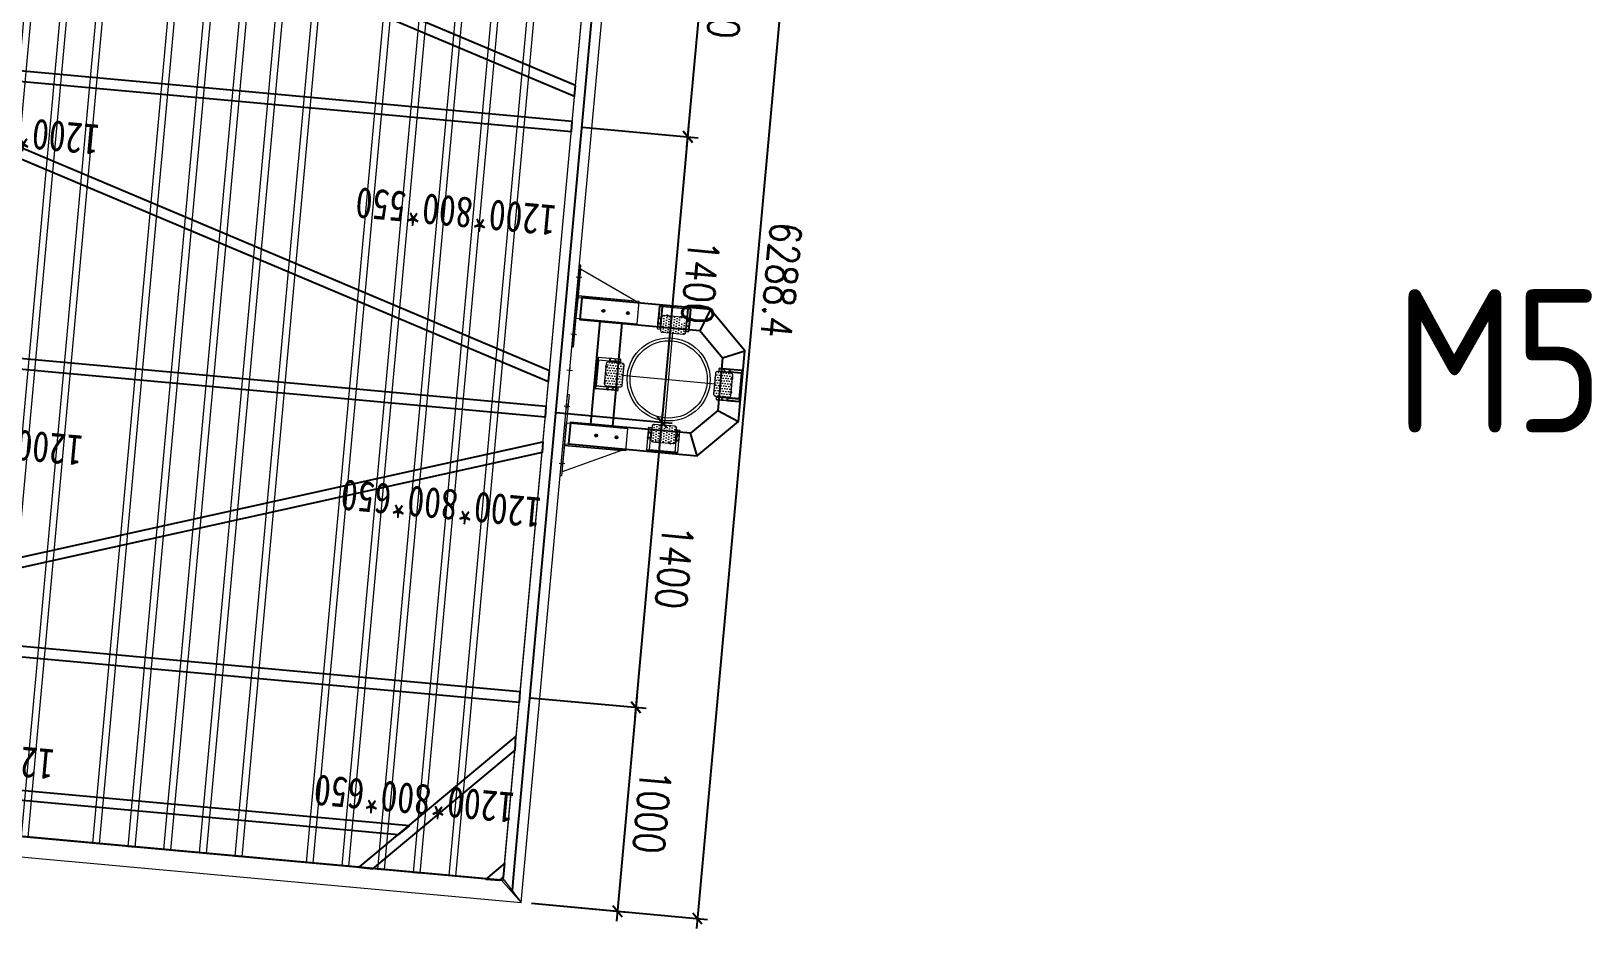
# Model space of a CAD drawing. Extents: x 8796 to 116961, y 24572 to 132726.
# Drawn here: x 90585 to 98216, y 86838 to 91244 of the extents above; entities that cross this region are included whole.
import ezdxf

# ---------------------------------------------------------------- set-up
doc = ezdxf.new("R2010")
doc.units = 0
doc.header["$LTSCALE"] = 1000
doc.header["$MEASUREMENT"] = 0
for name, pattern in [('CENTER', [2, 1.25, -0.25, 0.25, -0.25]), ('DASHED', [0.75, 0.5, -0.25]), ('HIDDEN', [0.375, 0.25, -0.125])]:
    doc.linetypes.add(name, pattern=pattern)
for name, color, linetype in [('PUB_TEXT', 7, 'Continuous'), ('主框型材', 4, 'Continuous'), ('标注', 9, 'Continuous'), ('浮箱名称', 3, 'Continuous'), ('连接端梁', 130, 'Continuous'), ('铝横梁', 220, 'Continuous')]:
    doc.layers.add(name, color=color, linetype=linetype)
for name, color, linetype, lineweight in [('加强板', 140, 'Continuous', 18), ('导框型材', 2, 'Continuous', 18), ('虚线', 8, 'Continuous', 0), ('轮子座', 7, 'Continuous', 9), ('铝主梁', 3, 'Continuous', 9), ('铝龙骨', 7, 'Continuous', 9)]:
    doc.layers.add(name, color=color, linetype=linetype, lineweight=lineweight)
doc.styles.add('HZTXT', font='txtw.shx', dxfattribs={"width": 0.8, "bigfont": 'hztxtw.shx'})
doc.styles.get("Standard").update_dxf_attribs({"font": 'gbenor.shx', "bigfont": 'gbcbig.shx'})
doc.styles.add('黑体', font='simhei.ttf', dxfattribs={"width": 0.8})
doc.dimstyles.new('DIM-50', dxfattribs={"dimscale": 50, "dimtxt": 3, "dimasz": 1, "dimexe": 1, "dimexo": 1, "dimgap": 1, "dimtad": 1, "dimdec": 1, "dimdsep": 46, "dimtxsty": 'HZTXT', "dimblk": 'OBLIQUE', "dimblk1": 'ARCHTICK', "dimblk2": 'OBLIQUE', "dimcen": 0, "dimdle": 1, "dimclrd": 9, "dimclre": 9, "dimclrt": 2, "dimadec": 1, "dimazin": 0, "dimtfac": 1, "dimtdec": 1, "dimtix": 1, "dimtmove": 2, "dimatfit": 3, "dimldrblk": 'OBLIQUE', "dimfxl": 0, "dimtolj": 1, "dimtzin": 0, "dimarcsym": 0})
pattern_1 = [(0, (1212.185, -561.11), (6.35, 12.7), [0, -12.7])]

# ---------------------------------------------------------------- blocks, each defined once
blk = doc.blocks.new('_Oblique')
at = {"color": 0, "linetype": 'ByBlock', "lineweight": -2}
blk.add_line((-0.5, -0.5), (0.5, 0.5), dxfattribs=at)
blk = doc.blocks.new('*D620')
at = {"layer": 'Defpoints', "color": 0, "transparency": 16777216}
for p in [(82032.8, 72159.7), (82032.8, 71589.8), (83432.8, 71589.8)]:
    blk.add_point(p, dxfattribs=at)
at = {"layer": '标注', "color": 9, "lineweight": -2, "transparency": 16777216}
for p, q in [((82032.8, 71639.8), (82032.8, 72209.7)), ((83432.8, 71639.8), (83432.8, 72209.7)), ((83482.8, 72159.7), (81982.8, 72159.7))]:
    blk.add_line(p, q, dxfattribs=at)
at = {"layer": '标注', "color": 9, "lineweight": -2, "transparency": 16777216, "xscale": 50, "yscale": 50, "zscale": 50, "rotation": 180}
blk.add_blockref('_Oblique', (82032.8, 72159.7), dxfattribs=at)
at = {"layer": '标注', "color": 9, "lineweight": -2, "transparency": 16777216, "xscale": 50, "yscale": 50, "zscale": 50}
blk.add_blockref('_Oblique', (83432.8, 72159.7), dxfattribs=at)
at = {"layer": '标注', "color": 2, "transparency": 16777216, "insert": (82732.8, 72284.7), "char_height": 150, "attachment_point": 5, "style": 'HZTXT'}
blk.add_mtext('\\A1;1400', dxfattribs=at)
blk = doc.blocks.new('_ArchTick')
at = {"color": 0, "linetype": 'ByBlock', "const_width": 0.4}
blk.add_lwpolyline([(-0.5, -0.5), (0.5, 0.5)], dxfattribs=at)
blk = doc.blocks.new('*D621')
at = {"layer": 'Defpoints', "color": 0, "transparency": 16777216}
for p in [(80632.8, 72159.7), (80632.8, 71589.8), (82032.8, 71589.8)]:
    blk.add_point(p, dxfattribs=at)
at = {"layer": '标注', "color": 9, "lineweight": -2, "transparency": 16777216}
for p, q in [((80632.8, 71639.8), (80632.8, 72209.7)), ((82032.8, 71639.8), (82032.8, 72209.7)), ((82082.8, 72159.7), (80582.8, 72159.7))]:
    blk.add_line(p, q, dxfattribs=at)
at = {"layer": '标注', "color": 9, "lineweight": -2, "transparency": 16777216, "xscale": 50, "yscale": 50, "zscale": 50, "rotation": 180}
blk.add_blockref('_Oblique', (80632.8, 72159.7), dxfattribs=at)
at = {"layer": '标注', "color": 9, "lineweight": -2, "transparency": 16777216, "xscale": 50, "yscale": 50, "zscale": 50}
blk.add_blockref('_Oblique', (82032.8, 72159.7), dxfattribs=at)
at = {"layer": '标注', "color": 2, "transparency": 16777216, "insert": (81332.8, 72284.7), "char_height": 150, "attachment_point": 5, "style": 'HZTXT'}
blk.add_mtext('\\A1;1400', dxfattribs=at)
blk = doc.blocks.new('*D622')
at = {"layer": 'Defpoints', "color": 0, "transparency": 16777216}
for p in [(79232.8, 72159.7), (79232.8, 71589.8), (80632.8, 71589.8)]:
    blk.add_point(p, dxfattribs=at)
at = {"layer": '标注', "color": 9, "lineweight": -2, "transparency": 16777216}
for p, q in [((79232.8, 71639.8), (79232.8, 72209.7)), ((80632.8, 71639.8), (80632.8, 72209.7)), ((80682.8, 72159.7), (79182.8, 72159.7))]:
    blk.add_line(p, q, dxfattribs=at)
at = {"layer": '标注', "color": 9, "lineweight": -2, "transparency": 16777216, "xscale": 50, "yscale": 50, "zscale": 50, "rotation": 180}
blk.add_blockref('_Oblique', (79232.8, 72159.7), dxfattribs=at)
at = {"layer": '标注', "color": 9, "lineweight": -2, "transparency": 16777216, "xscale": 50, "yscale": 50, "zscale": 50}
blk.add_blockref('_Oblique', (80632.8, 72159.7), dxfattribs=at)
at = {"layer": '标注', "color": 2, "transparency": 16777216, "insert": (79932.8, 72284.7), "char_height": 150, "attachment_point": 5, "style": 'HZTXT'}
blk.add_mtext('\\A1;1400', dxfattribs=at)
blk = doc.blocks.new('*D623')
at = {"layer": 'Defpoints', "color": 0, "transparency": 16777216}
for p in [(78144.4, 72159.7), (78144.4, 71687.8), (79232.8, 71589.8)]:
    blk.add_point(p, dxfattribs=at)
at = {"layer": '标注', "color": 9, "lineweight": -2, "transparency": 16777216}
for p, q in [((78144.4, 71737.8), (78144.4, 72209.7)), ((79232.8, 71639.8), (79232.8, 72209.7)), ((79282.8, 72159.7), (78094.4, 72159.7))]:
    blk.add_line(p, q, dxfattribs=at)
at = {"layer": '标注', "color": 9, "lineweight": -2, "transparency": 16777216, "xscale": 50, "yscale": 50, "zscale": 50, "rotation": 180}
blk.add_blockref('_Oblique', (78144.4, 72159.7), dxfattribs=at)
at = {"layer": '标注', "color": 9, "lineweight": -2, "transparency": 16777216, "xscale": 50, "yscale": 50, "zscale": 50}
blk.add_blockref('_Oblique', (79232.8, 72159.7), dxfattribs=at)
at = {"layer": '标注', "color": 2, "transparency": 16777216, "insert": (78688.6, 72284.7), "char_height": 150, "attachment_point": 5, "style": 'HZTXT'}
blk.add_mtext('\\A1;1088.4', dxfattribs=at)
blk = doc.blocks.new('*D624')
at = {"layer": 'Defpoints', "color": 0, "transparency": 16777216}
for p in [(84432.8, 72552.4), (78144.4, 71687.8), (84432.8, 71687.8)]:
    blk.add_point(p, dxfattribs=at)
at = {"layer": '标注', "color": 9, "lineweight": -2, "transparency": 16777216}
for p, q in [((78144.4, 71737.8), (78144.4, 72602.4)), ((84432.8, 71737.8), (84432.8, 72602.4)), ((78094.4, 72552.4), (84482.8, 72552.4))]:
    blk.add_line(p, q, dxfattribs=at)
at = {"layer": '标注', "color": 9, "lineweight": -2, "transparency": 16777216, "xscale": 50, "yscale": 50, "zscale": 50, "rotation": 180}
blk.add_blockref('_Oblique', (78144.4, 72552.4), dxfattribs=at)
at = {"layer": '标注', "color": 9, "lineweight": -2, "transparency": 16777216, "xscale": 50, "yscale": 50, "zscale": 50}
blk.add_blockref('_Oblique', (84432.8, 72552.4), dxfattribs=at)
at = {"layer": '标注', "color": 2, "transparency": 16777216, "insert": (81288.6, 72677.4), "char_height": 150, "attachment_point": 5, "style": 'HZTXT'}
blk.add_mtext('\\A1;6288.4', dxfattribs=at)
blk = doc.blocks.new('*D625')
at = {"layer": 'Defpoints', "color": 0, "transparency": 16777216}
for p in [(84432.8, 72159.7), (84432.8, 71687.8), (83432.8, 71589.8)]:
    blk.add_point(p, dxfattribs=at)
at = {"layer": '标注', "color": 9, "lineweight": -2, "transparency": 16777216}
for p, q in [((83432.8, 71639.8), (83432.8, 72209.7)), ((84432.8, 71737.8), (84432.8, 72209.7)), ((83382.8, 72159.7), (84482.8, 72159.7))]:
    blk.add_line(p, q, dxfattribs=at)
at = {"layer": '标注', "color": 9, "lineweight": -2, "transparency": 16777216, "xscale": 50, "yscale": 50, "zscale": 50, "rotation": 180}
blk.add_blockref('_Oblique', (83432.8, 72159.7), dxfattribs=at)
at = {"layer": '标注', "color": 9, "lineweight": -2, "transparency": 16777216, "xscale": 50, "yscale": 50, "zscale": 50}
blk.add_blockref('_Oblique', (84432.8, 72159.7), dxfattribs=at)
at = {"layer": '标注', "color": 2, "transparency": 16777216, "insert": (83932.8, 72284.7), "char_height": 150, "attachment_point": 5, "style": 'HZTXT'}
blk.add_mtext('\\A1;1000', dxfattribs=at)
blk = doc.blocks.new('*D626')
at = {"layer": 'Defpoints', "color": 0, "transparency": 16777216}
for p in [(80432.8, 68187.8), (84432.8, 68187.8), (84432.8, 67511.8)]:
    blk.add_point(p, dxfattribs=at)
at = {"layer": '标注', "color": 9, "lineweight": -2, "transparency": 16777216}
for p, q in [((80432.8, 68137.8), (80432.8, 67461.8)), ((84432.8, 68137.8), (84432.8, 67461.8)), ((80382.8, 67511.8), (84482.8, 67511.8))]:
    blk.add_line(p, q, dxfattribs=at)
at = {"layer": '标注', "color": 9, "lineweight": -2, "transparency": 16777216, "xscale": 50, "yscale": 50, "zscale": 50}
for p, rotation in [((80432.8, 67511.8), 179.999617407945), ((84432.8, 67511.8), 359.999617407945)]:
    blk.add_blockref('_Oblique', p, dxfattribs=dict(at, rotation=rotation))
at = {"layer": '标注', "color": 2, "transparency": 16777216, "insert": (82432.8, 67636.8), "char_height": 150, "attachment_point": 5, "rotation": 359.99962, "style": 'HZTXT'}
blk.add_mtext('\\A1;4000', dxfattribs=at)
blk = doc.blocks.new('*D627')
at = {"layer": 'Defpoints', "color": 0, "transparency": 16777216}
for p in [(80632.8, 68285.8), (80432.8, 68187.8), (80632.8, 67817.4)]:
    blk.add_point(p, dxfattribs=at)
at = {"layer": '标注', "color": 9, "lineweight": -2, "transparency": 16777216}
for p, q in [((80632.8, 68235.8), (80632.8, 67767.4)), ((80432.8, 68137.8), (80432.8, 67767.4)), ((80432.8, 67817.4), (80382.8, 67817.4)), ((80432.8, 67817.4), (80632.8, 67817.4)), ((80632.8, 67817.4), (80682.8, 67817.4))]:
    blk.add_line(p, q, dxfattribs=at)
at = {"layer": '标注', "color": 9, "lineweight": -2, "transparency": 16777216, "xscale": 50, "yscale": 50, "zscale": 50}
blk.add_blockref('_Oblique', (80432.8, 67817.4), dxfattribs=at)
at = {"layer": '标注', "color": 9, "lineweight": -2, "transparency": 16777216, "xscale": 50, "yscale": 50, "zscale": 50, "rotation": 180}
blk.add_blockref('_Oblique', (80632.8, 67817.4), dxfattribs=at)
at = {"layer": '标注', "color": 2, "transparency": 16777216, "insert": (80532.8, 67942.4), "char_height": 150, "attachment_point": 5, "style": 'HZTXT'}
blk.add_mtext('\\A1;200', dxfattribs=at)
blk = doc.blocks.new('*D628')
at = {"color": 9, "lineweight": -2, "transparency": 16777216}
for p, q in [((80632.8, 68235.8), (80632.8, 67767.4)), ((82032.8, 68235.8), (82032.8, 67767.4)), ((80582.8, 67817.4), (82082.8, 67817.4))]:
    blk.add_line(p, q, dxfattribs=at)
at = {"layer": 'Defpoints', "color": 0, "transparency": 16777216}
for p in [(80632.8, 68285.8), (82032.8, 68285.8), (82032.8, 67817.4)]:
    blk.add_point(p, dxfattribs=at)
at = {"color": 9, "lineweight": -2, "transparency": 16777216, "xscale": 50, "yscale": 50, "zscale": 50, "rotation": 180}
blk.add_blockref('_Oblique', (80632.8, 67817.4), dxfattribs=at)
at = {"color": 9, "lineweight": -2, "transparency": 16777216, "xscale": 50, "yscale": 50, "zscale": 50}
blk.add_blockref('_Oblique', (82032.8, 67817.4), dxfattribs=at)
at = {"color": 2, "transparency": 16777216, "insert": (81332.8, 67942.4), "char_height": 150, "attachment_point": 5, "style": 'HZTXT'}
blk.add_mtext('\\A1;1400', dxfattribs=at)
blk = doc.blocks.new('*D629')
at = {"color": 9, "lineweight": -2, "transparency": 16777216}
for p, q in [((82032.8, 68235.8), (82032.8, 67767.4)), ((83432.8, 68235.8), (83432.8, 67767.4)), ((81982.8, 67817.4), (83482.8, 67817.4))]:
    blk.add_line(p, q, dxfattribs=at)
at = {"layer": 'Defpoints', "color": 0, "transparency": 16777216}
for p in [(82032.8, 68285.8), (83432.8, 68285.8), (83432.8, 67817.4)]:
    blk.add_point(p, dxfattribs=at)
at = {"color": 9, "lineweight": -2, "transparency": 16777216, "xscale": 50, "yscale": 50, "zscale": 50, "rotation": 180}
blk.add_blockref('_Oblique', (82032.8, 67817.4), dxfattribs=at)
at = {"color": 9, "lineweight": -2, "transparency": 16777216, "xscale": 50, "yscale": 50, "zscale": 50}
blk.add_blockref('_Oblique', (83432.8, 67817.4), dxfattribs=at)
at = {"color": 2, "transparency": 16777216, "insert": (82732.8, 67942.4), "char_height": 150, "attachment_point": 5, "style": 'HZTXT'}
blk.add_mtext('\\A1;1400', dxfattribs=at)
blk = doc.blocks.new('*D630')
at = {"color": 9, "lineweight": -2, "transparency": 16777216}
for p, q in [((83432.8, 68235.8), (83432.8, 67767.4)), ((84432.8, 68137.8), (84432.8, 67767.4)), ((83382.8, 67817.4), (84482.8, 67817.4))]:
    blk.add_line(p, q, dxfattribs=at)
at = {"layer": 'Defpoints', "color": 0, "transparency": 16777216}
for p in [(83432.8, 68285.8), (84432.8, 68187.8), (84432.8, 67817.4)]:
    blk.add_point(p, dxfattribs=at)
at = {"color": 9, "lineweight": -2, "transparency": 16777216, "xscale": 50, "yscale": 50, "zscale": 50, "rotation": 180}
blk.add_blockref('_Oblique', (83432.8, 67817.4), dxfattribs=at)
at = {"color": 9, "lineweight": -2, "transparency": 16777216, "xscale": 50, "yscale": 50, "zscale": 50}
blk.add_blockref('_Oblique', (84432.8, 67817.4), dxfattribs=at)
at = {"color": 2, "transparency": 16777216, "insert": (83932.8, 67942.4), "char_height": 150, "attachment_point": 5, "style": 'HZTXT'}
blk.add_mtext('\\A1;1000', dxfattribs=at)
blk = doc.blocks.new('*U519')
h = blk.add_hatch()
h.set_pattern_fill('DOTS', color=256, scale=8)
h.set_pattern_definition(pattern_1)
h.paths.add_polyline_path([(64, 50, 0.4142135624), (54, 60), (-11, 60, 0.4142135624), (-21, 50), (-21, -50, 0.4142135624), (-11, -60), (54, -60, 0.4142135624), (64, -50)])
at = {"layer": '导框型材', "color": 0, "linetype": 'Continuous'}
for p, q in [((-62, 77.5), (-6.502327, 77.5)), ((-6.502327, 77.5), (-1.08338, 77.5)), ((-1.08338, 77.5), (45.5, 77.5)), ((-64, 63.508929), (-64, 75.5)), ((-64, 75.5), (-63.389317, 75.5)), ((-64, -63.50893), (-64, 63.508929)), ((-7.891644, 75.5), (-63.389317, 75.5)), ((-63.389317, 75.5), (-63.389317, 64.5)), ((-63.389317, 64.5), (-7.891644, 64.5)), ((-62, 62.5), (-62, -62.5)), ((-6.502327, 62.5), (-62, 62.5)), ((-2.965328, 75.5), (-7.891644, 75.5)), ((-7.891644, 75.5), (-7.891644, 64.5)), ((-7.891644, 64.5), (-2.965328, 64.5)), ((-1.08338, 62.5), (-6.502327, 62.5)), ((47.5, 75.5), (-2.965328, 75.5)), ((-2.965328, 64.5), (-2.965328, 75.5)), ((47.5, 64.5), (-2.965328, 64.5)), ((45.5, 62.5), (-1.08338, 62.5)), ((31, 62.498484), (31, 60)), ((47.5, 64.5), (47.5, 75.5)), ((-64, -63.78066), (-64, -63.500287)), ((-64, -75.5), (-64, -63.78066)), ((-64, -75.5), (-63.389317, -75.5)), ((-63.389317, -64.5), (-63.389317, -75.5)), ((-7.891644, -64.5), (-63.389317, -64.5)), ((-63.389317, -75.5), (-7.891644, -75.5)), ((-62, -62.5), (-6.502327, -62.5)), ((-2.965328, -64.5), (-7.891644, -64.5)), ((-7.891644, -75.5), (-7.891644, -64.5)), ((-7.891644, -75.5), (-2.965328, -75.5)), ((-6.502327, -62.5), (-1.08338, -62.5)), ((47.5, -64.5), (-2.965328, -64.5)), ((-2.965328, -64.5), (-2.965328, -75.5)), ((47.5, -75.5), (-2.965328, -75.5)), ((-1.08338, -62.5), (45.5, -62.5)), ((31, -60), (31, -62.498484)), ((47.5, -75.5), (47.5, -64.5)), ((-6.502327, -77.5), (-62, -77.5)), ((-1.08338, -77.5), (-6.502327, -77.5)), ((45.5, -77.5), (-1.08338, -77.5))]:
    blk.add_line(p, q, dxfattribs=at)
at = {"layer": '导框型材', "color": 1, "linetype": 'CENTER', "ltscale": 0.28}
for p, q in [((-18.5, 35), (-14.5, 35)), ((-16.5, 37), (-16.5, 33)), ((-18.5, -35), (-14.5, -35)), ((-16.5, -37), (-16.5, -33))]:
    blk.add_line(p, q, dxfattribs=at)
at = {"layer": '导框型材', "color": 1, "linetype": 'CENTER', "ltscale": 0.404352}
for p, q in [((-18.5, 0), (-14.5, 0)), ((-16.5, -2), (-16.5, 2))]:
    blk.add_line(p, q, dxfattribs=at)
at = {"layer": '导框型材', "color": 1, "linetype": 'CENTER', "ltscale": 0.1}
for p, q in [((18.75, 70), (24.25, 70)), ((21.5, 67.25), (21.5, 72.75)), ((18.75, -70), (24.25, -70)), ((21.5, -72.75), (21.5, -67.25))]:
    blk.add_line(p, q, dxfattribs=at)
at = {"layer": '导框型材', "color": 0}
blk.add_lwpolyline([(-11, 60), (54, 60, -0.4142135624), (64, 50), (64, -50, -0.4142135624), (54, -60), (-11, -60, -0.4142135624), (-21, -50), (-21, 50, -0.4142135624)], format="xyb", close=True, dxfattribs=at)
for centre in [(21.5, 70), (21.5, -70)]:
    blk.add_circle(centre, 2.5, dxfattribs=at)
at = {"layer": '导框型材', "color": 0, "linetype": 'Continuous', "extrusion": (0, 0, -1)}
for centre, start, end in [((62, 75.5), 0, 90), ((62, 64.5), 270, 0), ((62, -64.5), 0, 90), ((62, -75.5), 270, 0)]:
    blk.add_arc(centre, 2, start, end, dxfattribs=at)
at = {"layer": '导框型材', "color": 0, "linetype": 'Continuous'}
for centre, radius, start, end in [((45.5, 75.5), 2, 0, 90), ((45.5, 64.5), 2, 270, 0), ((-16.5, -35), 7, 130.0052008841, 229.9947991159), ((45.5, -64.5), 2, 0, 90), ((45.5, -75.5), 2, 270, 0)]:
    blk.add_arc(centre, radius, start, end, dxfattribs=at)
at = {"layer": '导框型材', "color": 0, "linetype": 'Continuous', "extrusion": (1.22461e-16, 0, -1)}
blk.add_arc((16.5, 35), 7, 310.0052008841, 49.9947991159, dxfattribs=at)
at = {"layer": '导框型材', "color": 0, "linetype": 'Continuous'}
for centre, major_axis, ratio, start_param, end_param in [((-62, 75.5), (0, 2), 0.694658, 0, 1.5707963268), ((-6.502327, 75.5), (0, -2), 0.694658, 3.1415926536, 4.7123889804), ((-1.08338, 75.5), (0, -2), 0.940974, 3.1415926536, 4.7123889804), ((-6.502327, 64.5), (0, 2), 0.694658, 1.5707963268, 3.1415926536), ((-1.08338, 64.5), (0, 2), 0.940974, 1.5707963268, 3.1415926536), ((-62, -75.5), (0, 2), 0.694658, 1.5707963268, 3.1415926536), ((-6.502327, -64.5), (0, 2), 0.694658, 0, 1.5707963268), ((-6.502327, -75.5), (0, 2), 0.694658, 1.5707963268, 3.1415926536), ((-1.08338, -64.5), (0, 2), 0.940974, 0, 1.5707963268), ((-1.08338, -75.5), (0, 2), 0.940974, 1.5707963268, 3.1415926536)]:
    blk.add_ellipse(centre, major_axis=major_axis, ratio=ratio, start_param=start_param, end_param=end_param, dxfattribs=at)
at = {"layer": '导框型材', "color": 0, "linetype": 'Continuous', "extrusion": (0, 0, -1)}
for centre, start_param, end_param in [((-62, 64.5), 0, 1.5707963268), ((-62, -64.5), 1.5707963268, 3.1415926536)]:
    blk.add_ellipse(centre, major_axis=(0, -2), ratio=0.694658, start_param=start_param, end_param=end_param, dxfattribs=at)
blk = doc.blocks.new('*U515')
at = {"layer": '轮子座', "color": 0, "linetype": 'ByBlock', "lineweight": -2, "transparency": 16777216}
blk.add_blockref('*U519', (0, 0), dxfattribs=at)
blk = doc.blocks.new('*U516')
h = blk.add_hatch()
h.set_pattern_fill('DOTS', color=256, scale=8)
h.set_pattern_definition(pattern_1)
h.paths.add_polyline_path([(64, 50, 0.4142135624), (54, 60), (-11, 60, 0.4142135624), (-21, 50), (-21, -50, 0.4142135624), (-11, -60), (54, -60, 0.4142135624), (64, -50)])
at = {"layer": '导框型材', "color": 0, "linetype": 'Continuous'}
for p, q in [((-62, 77.5), (-6.502327, 77.5)), ((-6.502327, 77.5), (-1.08338, 77.5)), ((-1.08338, 77.5), (45.5, 77.5)), ((-64, 63.508929), (-64, 75.5)), ((-64, 75.5), (-63.389317, 75.5)), ((-64, -63.50893), (-64, 63.508929)), ((-7.891644, 75.5), (-63.389317, 75.5)), ((-63.389317, 75.5), (-63.389317, 64.5)), ((-63.389317, 64.5), (-7.891644, 64.5)), ((-62, 62.5), (-62, -62.5)), ((-6.502327, 62.5), (-62, 62.5)), ((-2.965328, 75.5), (-7.891644, 75.5)), ((-7.891644, 75.5), (-7.891644, 64.5)), ((-7.891644, 64.5), (-2.965328, 64.5)), ((-1.08338, 62.5), (-6.502327, 62.5)), ((47.5, 75.5), (-2.965328, 75.5)), ((-2.965328, 64.5), (-2.965328, 75.5)), ((47.5, 64.5), (-2.965328, 64.5)), ((45.5, 62.5), (-1.08338, 62.5)), ((31, 62.498484), (31, 60)), ((47.5, 64.5), (47.5, 75.5)), ((-64, -63.78066), (-64, -63.500287)), ((-64, -75.5), (-64, -63.78066)), ((-64, -75.5), (-63.389317, -75.5)), ((-63.389317, -64.5), (-63.389317, -75.5)), ((-7.891644, -64.5), (-63.389317, -64.5)), ((-63.389317, -75.5), (-7.891644, -75.5)), ((-62, -62.5), (-6.502327, -62.5)), ((-2.965328, -64.5), (-7.891644, -64.5)), ((-7.891644, -75.5), (-7.891644, -64.5)), ((-7.891644, -75.5), (-2.965328, -75.5)), ((-6.502327, -62.5), (-1.08338, -62.5)), ((47.5, -64.5), (-2.965328, -64.5)), ((-2.965328, -64.5), (-2.965328, -75.5)), ((47.5, -75.5), (-2.965328, -75.5)), ((-1.08338, -62.5), (45.5, -62.5)), ((31, -60), (31, -62.498484)), ((47.5, -75.5), (47.5, -64.5)), ((-6.502327, -77.5), (-62, -77.5)), ((-1.08338, -77.5), (-6.502327, -77.5)), ((45.5, -77.5), (-1.08338, -77.5))]:
    blk.add_line(p, q, dxfattribs=at)
at = {"layer": '导框型材', "color": 1, "linetype": 'CENTER', "ltscale": 0.28}
for p, q in [((-18.5, 35), (-14.5, 35)), ((-16.5, 37), (-16.5, 33)), ((-18.5, -35), (-14.5, -35)), ((-16.5, -37), (-16.5, -33))]:
    blk.add_line(p, q, dxfattribs=at)
at = {"layer": '导框型材', "color": 1, "linetype": 'CENTER', "ltscale": 0.404352}
for p, q in [((-18.5, 0), (-14.5, 0)), ((-16.5, -2), (-16.5, 2))]:
    blk.add_line(p, q, dxfattribs=at)
at = {"layer": '导框型材', "color": 1, "linetype": 'CENTER', "ltscale": 0.1}
for p, q in [((18.75, 70), (24.25, 70)), ((21.5, 67.25), (21.5, 72.75)), ((18.75, -70), (24.25, -70)), ((21.5, -72.75), (21.5, -67.25))]:
    blk.add_line(p, q, dxfattribs=at)
at = {"layer": '导框型材', "color": 0}
blk.add_lwpolyline([(-11, 60), (54, 60, -0.4142135624), (64, 50), (64, -50, -0.4142135624), (54, -60), (-11, -60, -0.4142135624), (-21, -50), (-21, 50, -0.4142135624)], format="xyb", close=True, dxfattribs=at)
for centre in [(21.5, 70), (21.5, -70)]:
    blk.add_circle(centre, 2.5, dxfattribs=at)
at = {"layer": '导框型材', "color": 0, "linetype": 'Continuous', "extrusion": (0, 0, -1)}
for centre, start, end in [((62, 75.5), 0, 90), ((62, 64.5), 270, 0), ((62, -64.5), 0, 90), ((62, -75.5), 270, 0)]:
    blk.add_arc(centre, 2, start, end, dxfattribs=at)
at = {"layer": '导框型材', "color": 0, "linetype": 'Continuous'}
for centre, radius, start, end in [((45.5, 75.5), 2, 0, 90), ((45.5, 64.5), 2, 270, 0), ((-16.5, -35), 7, 130.0052008841, 229.9947991159), ((45.5, -64.5), 2, 0, 90), ((45.5, -75.5), 2, 270, 0)]:
    blk.add_arc(centre, radius, start, end, dxfattribs=at)
at = {"layer": '导框型材', "color": 0, "linetype": 'Continuous', "extrusion": (1.22461e-16, 0, -1)}
blk.add_arc((16.5, 35), 7, 310.0052008841, 49.9947991159, dxfattribs=at)
at = {"layer": '导框型材', "color": 0, "linetype": 'Continuous'}
for centre, major_axis, ratio, start_param, end_param in [((-62, 75.5), (0, 2), 0.694658, 0, 1.5707963268), ((-6.502327, 75.5), (0, -2), 0.694658, 3.1415926536, 4.7123889804), ((-1.08338, 75.5), (0, -2), 0.940974, 3.1415926536, 4.7123889804), ((-6.502327, 64.5), (0, 2), 0.694658, 1.5707963268, 3.1415926536), ((-1.08338, 64.5), (0, 2), 0.940974, 1.5707963268, 3.1415926536), ((-62, -75.5), (0, 2), 0.694658, 1.5707963268, 3.1415926536), ((-6.502327, -64.5), (0, 2), 0.694658, 0, 1.5707963268), ((-6.502327, -75.5), (0, 2), 0.694658, 1.5707963268, 3.1415926536), ((-1.08338, -64.5), (0, 2), 0.940974, 0, 1.5707963268), ((-1.08338, -75.5), (0, 2), 0.940974, 1.5707963268, 3.1415926536)]:
    blk.add_ellipse(centre, major_axis=major_axis, ratio=ratio, start_param=start_param, end_param=end_param, dxfattribs=at)
at = {"layer": '导框型材', "color": 0, "linetype": 'Continuous', "extrusion": (0, 0, -1)}
for centre, start_param, end_param in [((-62, 64.5), 0, 1.5707963268), ((-62, -64.5), 1.5707963268, 3.1415926536)]:
    blk.add_ellipse(centre, major_axis=(0, -2), ratio=0.694658, start_param=start_param, end_param=end_param, dxfattribs=at)
blk = doc.blocks.new('*U517')
at = {"layer": '轮子座', "color": 0, "linetype": 'ByBlock', "lineweight": -2, "transparency": 16777216}
blk.add_blockref('*U516', (0, 0), dxfattribs=at)
blk = doc.blocks.new('*U518')
h = blk.add_hatch()
h.set_pattern_fill('DOTS', color=256, scale=8)
h.set_pattern_definition(pattern_1)
h.paths.add_polyline_path([(64, 50, 0.4142135624), (54, 60), (-11, 60, 0.4142135624), (-21, 50), (-21, -50, 0.4142135624), (-11, -60), (54, -60, 0.4142135624), (64, -50)])
at = {"layer": '导框型材', "color": 0, "linetype": 'Continuous'}
for p, q in [((-62, 77.5), (-6.502327, 77.5)), ((-6.502327, 77.5), (-1.08338, 77.5)), ((-1.08338, 77.5), (45.5, 77.5)), ((-64, 63.508929), (-64, 75.5)), ((-64, 75.5), (-63.389317, 75.5)), ((-64, -63.50893), (-64, 63.508929)), ((-7.891644, 75.5), (-63.389317, 75.5)), ((-63.389317, 75.5), (-63.389317, 64.5)), ((-63.389317, 64.5), (-7.891644, 64.5)), ((-62, 62.5), (-62, -62.5)), ((-6.502327, 62.5), (-62, 62.5)), ((-2.965328, 75.5), (-7.891644, 75.5)), ((-7.891644, 75.5), (-7.891644, 64.5)), ((-7.891644, 64.5), (-2.965328, 64.5)), ((-1.08338, 62.5), (-6.502327, 62.5)), ((47.5, 75.5), (-2.965328, 75.5)), ((-2.965328, 64.5), (-2.965328, 75.5)), ((47.5, 64.5), (-2.965328, 64.5)), ((45.5, 62.5), (-1.08338, 62.5)), ((31, 62.498484), (31, 60)), ((47.5, 64.5), (47.5, 75.5)), ((-64, -63.78066), (-64, -63.500287)), ((-64, -75.5), (-64, -63.78066)), ((-64, -75.5), (-63.389317, -75.5)), ((-63.389317, -64.5), (-63.389317, -75.5)), ((-7.891644, -64.5), (-63.389317, -64.5)), ((-63.389317, -75.5), (-7.891644, -75.5)), ((-62, -62.5), (-6.502327, -62.5)), ((-2.965328, -64.5), (-7.891644, -64.5)), ((-7.891644, -75.5), (-7.891644, -64.5)), ((-7.891644, -75.5), (-2.965328, -75.5)), ((-6.502327, -62.5), (-1.08338, -62.5)), ((47.5, -64.5), (-2.965328, -64.5)), ((-2.965328, -64.5), (-2.965328, -75.5)), ((47.5, -75.5), (-2.965328, -75.5)), ((-1.08338, -62.5), (45.5, -62.5)), ((31, -60), (31, -62.498484)), ((47.5, -75.5), (47.5, -64.5)), ((-6.502327, -77.5), (-62, -77.5)), ((-1.08338, -77.5), (-6.502327, -77.5)), ((45.5, -77.5), (-1.08338, -77.5))]:
    blk.add_line(p, q, dxfattribs=at)
at = {"layer": '导框型材', "color": 1, "linetype": 'CENTER', "ltscale": 0.28}
for p, q in [((-18.5, 35), (-14.5, 35)), ((-16.5, 37), (-16.5, 33)), ((-18.5, -35), (-14.5, -35)), ((-16.5, -37), (-16.5, -33))]:
    blk.add_line(p, q, dxfattribs=at)
at = {"layer": '导框型材', "color": 1, "linetype": 'CENTER', "ltscale": 0.404352}
for p, q in [((-18.5, 0), (-14.5, 0)), ((-16.5, -2), (-16.5, 2))]:
    blk.add_line(p, q, dxfattribs=at)
at = {"layer": '导框型材', "color": 1, "linetype": 'CENTER', "ltscale": 0.1}
for p, q in [((18.75, 70), (24.25, 70)), ((21.5, 67.25), (21.5, 72.75)), ((18.75, -70), (24.25, -70)), ((21.5, -72.75), (21.5, -67.25))]:
    blk.add_line(p, q, dxfattribs=at)
at = {"layer": '导框型材', "color": 0}
blk.add_lwpolyline([(-11, 60), (54, 60, -0.4142135624), (64, 50), (64, -50, -0.4142135624), (54, -60), (-11, -60, -0.4142135624), (-21, -50), (-21, 50, -0.4142135624)], format="xyb", close=True, dxfattribs=at)
for centre in [(21.5, 70), (21.5, -70)]:
    blk.add_circle(centre, 2.5, dxfattribs=at)
at = {"layer": '导框型材', "color": 0, "linetype": 'Continuous', "extrusion": (0, 0, -1)}
for centre, start, end in [((62, 75.5), 0, 90), ((62, 64.5), 270, 0), ((62, -64.5), 0, 90), ((62, -75.5), 270, 0)]:
    blk.add_arc(centre, 2, start, end, dxfattribs=at)
at = {"layer": '导框型材', "color": 0, "linetype": 'Continuous'}
for centre, radius, start, end in [((45.5, 75.5), 2, 0, 90), ((45.5, 64.5), 2, 270, 0), ((-16.5, -35), 7, 130.0052008841, 229.9947991159), ((45.5, -64.5), 2, 0, 90), ((45.5, -75.5), 2, 270, 0)]:
    blk.add_arc(centre, radius, start, end, dxfattribs=at)
at = {"layer": '导框型材', "color": 0, "linetype": 'Continuous', "extrusion": (1.22461e-16, 0, -1)}
blk.add_arc((16.5, 35), 7, 310.0052008841, 49.9947991159, dxfattribs=at)
at = {"layer": '导框型材', "color": 0, "linetype": 'Continuous'}
for centre, major_axis, ratio, start_param, end_param in [((-62, 75.5), (0, 2), 0.694658, 0, 1.5707963268), ((-6.502327, 75.5), (0, -2), 0.694658, 3.1415926536, 4.7123889804), ((-1.08338, 75.5), (0, -2), 0.940974, 3.1415926536, 4.7123889804), ((-6.502327, 64.5), (0, 2), 0.694658, 1.5707963268, 3.1415926536), ((-1.08338, 64.5), (0, 2), 0.940974, 1.5707963268, 3.1415926536), ((-62, -75.5), (0, 2), 0.694658, 1.5707963268, 3.1415926536), ((-6.502327, -64.5), (0, 2), 0.694658, 0, 1.5707963268), ((-6.502327, -75.5), (0, 2), 0.694658, 1.5707963268, 3.1415926536), ((-1.08338, -64.5), (0, 2), 0.940974, 0, 1.5707963268), ((-1.08338, -75.5), (0, 2), 0.940974, 1.5707963268, 3.1415926536)]:
    blk.add_ellipse(centre, major_axis=major_axis, ratio=ratio, start_param=start_param, end_param=end_param, dxfattribs=at)
at = {"layer": '导框型材', "color": 0, "linetype": 'Continuous', "extrusion": (0, 0, -1)}
for centre, start_param, end_param in [((-62, 64.5), 0, 1.5707963268), ((-62, -64.5), 1.5707963268, 3.1415926536)]:
    blk.add_ellipse(centre, major_axis=(0, -2), ratio=0.694658, start_param=start_param, end_param=end_param, dxfattribs=at)
blk = doc.blocks.new('*U521')
at = {"layer": '轮子座', "color": 0, "linetype": 'ByBlock', "lineweight": -2, "transparency": 16777216}
blk.add_blockref('*U518', (0, 0), dxfattribs=at)
blk = doc.blocks.new('*U522')
h = blk.add_hatch()
h.set_pattern_fill('DOTS', color=256, scale=8)
h.set_pattern_definition(pattern_1)
h.paths.add_polyline_path([(64, 50, 0.4142135624), (54, 60), (-11, 60, 0.4142135624), (-21, 50), (-21, -50, 0.4142135624), (-11, -60), (54, -60, 0.4142135624), (64, -50)])
at = {"layer": '导框型材', "color": 0, "linetype": 'Continuous'}
for p, q in [((-62, 77.5), (-6.502327, 77.5)), ((-6.502327, 77.5), (-1.08338, 77.5)), ((-1.08338, 77.5), (45.5, 77.5)), ((-64, 63.508929), (-64, 75.5)), ((-64, 75.5), (-63.389317, 75.5)), ((-64, -63.50893), (-64, 63.508929)), ((-7.891644, 75.5), (-63.389317, 75.5)), ((-63.389317, 75.5), (-63.389317, 64.5)), ((-63.389317, 64.5), (-7.891644, 64.5)), ((-62, 62.5), (-62, -62.5)), ((-6.502327, 62.5), (-62, 62.5)), ((-2.965328, 75.5), (-7.891644, 75.5)), ((-7.891644, 75.5), (-7.891644, 64.5)), ((-7.891644, 64.5), (-2.965328, 64.5)), ((-1.08338, 62.5), (-6.502327, 62.5)), ((47.5, 75.5), (-2.965328, 75.5)), ((-2.965328, 64.5), (-2.965328, 75.5)), ((47.5, 64.5), (-2.965328, 64.5)), ((45.5, 62.5), (-1.08338, 62.5)), ((31, 62.498484), (31, 60)), ((47.5, 64.5), (47.5, 75.5)), ((-64, -63.78066), (-64, -63.500287)), ((-64, -75.5), (-64, -63.78066)), ((-64, -75.5), (-63.389317, -75.5)), ((-63.389317, -64.5), (-63.389317, -75.5)), ((-7.891644, -64.5), (-63.389317, -64.5)), ((-63.389317, -75.5), (-7.891644, -75.5)), ((-62, -62.5), (-6.502327, -62.5)), ((-2.965328, -64.5), (-7.891644, -64.5)), ((-7.891644, -75.5), (-7.891644, -64.5)), ((-7.891644, -75.5), (-2.965328, -75.5)), ((-6.502327, -62.5), (-1.08338, -62.5)), ((47.5, -64.5), (-2.965328, -64.5)), ((-2.965328, -64.5), (-2.965328, -75.5)), ((47.5, -75.5), (-2.965328, -75.5)), ((-1.08338, -62.5), (45.5, -62.5)), ((31, -60), (31, -62.498484)), ((47.5, -75.5), (47.5, -64.5)), ((-6.502327, -77.5), (-62, -77.5)), ((-1.08338, -77.5), (-6.502327, -77.5)), ((45.5, -77.5), (-1.08338, -77.5))]:
    blk.add_line(p, q, dxfattribs=at)
at = {"layer": '导框型材', "color": 1, "linetype": 'CENTER', "ltscale": 0.28}
for p, q in [((-18.5, 35), (-14.5, 35)), ((-16.5, 37), (-16.5, 33)), ((-18.5, -35), (-14.5, -35)), ((-16.5, -37), (-16.5, -33))]:
    blk.add_line(p, q, dxfattribs=at)
at = {"layer": '导框型材', "color": 1, "linetype": 'CENTER', "ltscale": 0.404352}
for p, q in [((-18.5, 0), (-14.5, 0)), ((-16.5, -2), (-16.5, 2))]:
    blk.add_line(p, q, dxfattribs=at)
at = {"layer": '导框型材', "color": 1, "linetype": 'CENTER', "ltscale": 0.1}
for p, q in [((18.75, 70), (24.25, 70)), ((21.5, 67.25), (21.5, 72.75)), ((18.75, -70), (24.25, -70)), ((21.5, -72.75), (21.5, -67.25))]:
    blk.add_line(p, q, dxfattribs=at)
at = {"layer": '导框型材', "color": 0}
blk.add_lwpolyline([(-11, 60), (54, 60, -0.4142135624), (64, 50), (64, -50, -0.4142135624), (54, -60), (-11, -60, -0.4142135624), (-21, -50), (-21, 50, -0.4142135624)], format="xyb", close=True, dxfattribs=at)
for centre in [(21.5, 70), (21.5, -70)]:
    blk.add_circle(centre, 2.5, dxfattribs=at)
at = {"layer": '导框型材', "color": 0, "linetype": 'Continuous', "extrusion": (0, 0, -1)}
for centre, start, end in [((62, 75.5), 0, 90), ((62, 64.5), 270, 0), ((62, -64.5), 0, 90), ((62, -75.5), 270, 0)]:
    blk.add_arc(centre, 2, start, end, dxfattribs=at)
at = {"layer": '导框型材', "color": 0, "linetype": 'Continuous'}
for centre, radius, start, end in [((45.5, 75.5), 2, 0, 90), ((45.5, 64.5), 2, 270, 0), ((-16.5, -35), 7, 130.0052008841, 229.9947991159), ((45.5, -64.5), 2, 0, 90), ((45.5, -75.5), 2, 270, 0)]:
    blk.add_arc(centre, radius, start, end, dxfattribs=at)
at = {"layer": '导框型材', "color": 0, "linetype": 'Continuous', "extrusion": (1.22461e-16, 0, -1)}
blk.add_arc((16.5, 35), 7, 310.0052008841, 49.9947991159, dxfattribs=at)
at = {"layer": '导框型材', "color": 0, "linetype": 'Continuous'}
for centre, major_axis, ratio, start_param, end_param in [((-62, 75.5), (0, 2), 0.694658, 0, 1.5707963268), ((-6.502327, 75.5), (0, -2), 0.694658, 3.1415926536, 4.7123889804), ((-1.08338, 75.5), (0, -2), 0.940974, 3.1415926536, 4.7123889804), ((-6.502327, 64.5), (0, 2), 0.694658, 1.5707963268, 3.1415926536), ((-1.08338, 64.5), (0, 2), 0.940974, 1.5707963268, 3.1415926536), ((-62, -75.5), (0, 2), 0.694658, 1.5707963268, 3.1415926536), ((-6.502327, -64.5), (0, 2), 0.694658, 0, 1.5707963268), ((-6.502327, -75.5), (0, 2), 0.694658, 1.5707963268, 3.1415926536), ((-1.08338, -64.5), (0, 2), 0.940974, 0, 1.5707963268), ((-1.08338, -75.5), (0, 2), 0.940974, 1.5707963268, 3.1415926536)]:
    blk.add_ellipse(centre, major_axis=major_axis, ratio=ratio, start_param=start_param, end_param=end_param, dxfattribs=at)
at = {"layer": '导框型材', "color": 0, "linetype": 'Continuous', "extrusion": (0, 0, -1)}
for centre, start_param, end_param in [((-62, 64.5), 0, 1.5707963268), ((-62, -64.5), 1.5707963268, 3.1415926536)]:
    blk.add_ellipse(centre, major_axis=(0, -2), ratio=0.694658, start_param=start_param, end_param=end_param, dxfattribs=at)
blk = doc.blocks.new('*U520')
at = {"layer": '轮子座', "color": 0, "linetype": 'ByBlock', "lineweight": -2, "transparency": 16777216}
blk.add_blockref('*U522', (0, 0), dxfattribs=at)
blk = doc.blocks.new('外抱桩器')
for radius in [203, 189]:
    blk.add_circle((0, 486.5), radius)
at = {"layer": '主框型材'}
for points in [[(-358.5, 660.4), (-358.5, 27.9), (-252.5, 27.9), (-252.5, 615.9), (-129.4, 739), (129.4, 739), (252.5, 615.9), (252.5, 27.9), (358.5, 27.9), (358.5, 659.8), (173.3, 845), (-173.3, 845), (-358.5, 659.8)], [(-129.4, 739), (-173.3, 845)], [(129.4, 739), (173.3, 845)], [(-358.5, 659.8), (-252.5, 615.9)], [(358.5, 659.8), (252.5, 615.9)]]:
    blk.add_lwpolyline(points, dxfattribs=at)
blk.add_lwpolyline([(-252.5, 128), (-252.5, 234), (252.5, 234), (252.5, 128)], close=True, dxfattribs=at)
at = {"layer": '导框型材', "color": 1, "linetype": 'CENTER', "ltscale": 5}
for p, q in [((0, 256.1), (0, 717)), ((229.5, 486.5), (-229.5, 486.5))]:
    blk.add_line(p, q, dxfattribs=at)
at = {"layer": '导框型材', "color": 2, "linetype": 'HIDDEN', "ltscale": 100}
for p, q in [((-359, 8), (-359, 308)), ((359, 8), (359, 308))]:
    blk.add_line(p, q, dxfattribs=at)
at = {"layer": '导框型材', "color": 1, "linetype": 'CENTER', "ltscale": 0.28}
for p, q in [((-312.7, 258), (-297.3, 258)), ((-305, 250.3), (-305, 265.7)), ((312.7, 258), (297.3, 258)), ((305, 250.3), (305, 265.7)), ((312.7, 158), (297.3, 158)), ((305, 150.3), (305, 165.7)), ((-312.7, 138), (-297.3, 138)), ((-305, 130.3), (-305, 145.7))]:
    blk.add_line(p, q, dxfattribs=at)
at = {"layer": '导框型材', "color": 2, "linetype": 'DASHED', "ltscale": 2}
for p, q in [((-517, 0), (-117, 0)), ((517, 0), (117, 0))]:
    blk.add_line(p, q, dxfattribs=at)
at = {"layer": '导框型材', "color": 1, "linetype": 'CENTER', "ltscale": 0.36}
for p, q in [((-464, 8), (-464, 0)), ((-457, 18.1), (-457, -9.9)), ((-450, 8), (-450, 0)), ((-184, 8), (-184, 0)), ((-177, 18.1), (-177, -9.9)), ((-170, 8), (-170, 0)), ((-14, 0), (14, 0)), ((0, 14), (0, -14)), ((170, 8), (170, 0)), ((177, 18.1), (177, -9.9)), ((184, 8), (184, 0)), ((450, 8), (450, 0)), ((457, 18.1), (457, -9.9)), ((464, 8), (464, 0))]:
    blk.add_line(p, q, dxfattribs=at)
at = {"layer": '导框型材', "color": 2}
for points in [[(-257, 8), (-257, 308), (-367, 308), (-367, 8)], [(257, 8), (257, 308), (367, 308), (367, 8)], [(-517, 0), (-117, 0), (-117, 8), (-517, 8)], [(517, 0), (117, 0), (117, 8), (517, 8)]]:
    blk.add_lwpolyline(points, close=True, dxfattribs=at)
for points in [[(-497, 8), (-367, 8), (-367, 288), (-497, 8)], [(497, 8), (367, 8), (367, 288), (497, 8)]]:
    blk.add_lwpolyline(points, dxfattribs=at)
for centre in [(-305, 258), (305, 258), (305, 158), (-305, 138)]:
    blk.add_circle(centre, 7, dxfattribs=at)
at = {"layer": '轮子座', "color": 7, "xscale": -1, "rotation": 90}
blk.add_blockref('*U521', (0, 775.5), dxfattribs=at)
at = {"layer": '轮子座', "color": 7}
blk.add_blockref('*U515', (-289, 486.5), dxfattribs=at)
at = {"layer": '轮子座', "color": 7, "xscale": -1}
blk.add_blockref('*U517', (289, 486.5), dxfattribs=at)
at = {"layer": '轮子座', "color": 7, "rotation": 90}
blk.add_blockref('*U520', (0, 197.5), dxfattribs=at)
blk = doc.blocks.new('M51')
blk.add_lwpolyline([(78333.9, 71589.81), (78349.86, 71565.4)])
at = {"layer": '加强板', "color": 5}
for points in [[(78229.47, 71589.8), (78469.5, 71589.8), (78427.77, 71432.71), (78360.81, 71388.93)], [(80389.64, 68285.8), (80589.61, 68285.8), (80347.15, 68496.98), (80280.2, 68453.2)]]:
    blk.add_lwpolyline(points, close=True, dxfattribs=at)
for centre in [(78328.62, 71511.26), (78383.35, 71427.56), (80324.62, 68458.35), (80379.34, 68374.65)]:
    blk.add_circle(centre, 9, dxfattribs=at)
at = {"layer": '虚线', "color": 1, "linetype": 'HIDDEN', "ltscale": 300}
for p, q in [((84334.8, 71589.8), (78208.45, 71589.8)), ((78321.93, 71589.84), (80482.22, 68285.84)), ((84334.8, 68285.8), (84334.8, 71589.8)), ((84334.8, 68285.8), (80368.74, 68285.8))]:
    blk.add_line(p, q, dxfattribs=at)
at = {"layer": '连接端梁'}
blk.add_lwpolyline([(80386.66, 68285.8), (78226.37, 71589.8), (78333.9, 71589.81), (80494.19, 68285.8)], close=True, dxfattribs=at)
at = {"layer": '铝主梁', "color": 3}
for points in [[(78209.75, 71587.8), (84324.8, 71587.8), (84432.8, 71687.8), (78144.37, 71687.8)], [(78144.37, 71687.8), (78209.75, 71587.8)]]:
    blk.add_lwpolyline(points, dxfattribs=at)
for points in [[(84432.8, 71687.8), (84332.8, 71579.8), (84332.8, 68295.8), (84432.8, 68187.8)], [(84432.8, 68187.8), (80432.81, 68187.8), (80362.2, 68287.8), (84324.8, 68287.8)]]:
    blk.add_lwpolyline(points, close=True, dxfattribs=at)
at = {"layer": '铝横梁', "color": 243}
for points in [[(78598.05, 71172.1), (79015.91, 71589.96), (79085.21, 71588.55), (78626.3, 71129.64)], [(79258.79, 71589.8), (79259.27, 70163.88), (79209.26, 70237.29), (79208.79, 71589.8)], [(80433.43, 71589.8), (79743.08, 69420.86), (79778.86, 69368.45), (80485.7, 71589.2)], [(80608.79, 71589.8), (80608.79, 68285.8), (80658.79, 68285.8), (80658.79, 71589.8)], [(81833.43, 71589.8), (80781.8, 68285.8), (80834.07, 68285.2), (81885.7, 71589.2)], [(82008.79, 71589.8), (82008.79, 68285.8), (82058.79, 68285.8), (82058.79, 71589.8)], [(82234.15, 71589.8), (83285.78, 68285.8), (83233.51, 68285.2), (82181.89, 71589.2)], [(83408.79, 71589.8), (83408.79, 68285.8), (83458.79, 68285.8), (83458.79, 71589.8)], [(84334.8, 70950.58), (83695.59, 71589.8), (83626.3, 71588.39), (84333.39, 70881.29)], [(84334.8, 71572.84), (84317.83, 71589.8), (84249.95, 71589.8), (84334.8, 71504.95)], [(84159.18, 71058.33), (84158.81, 68816.91), (84108.8, 68766.9), (84108.79, 71108.72)], [(84334.8, 68925.03), (83695.59, 68285.8), (83626.3, 68287.22), (84333.39, 68994.32)], [(84334.8, 68302.77), (84317.83, 68285.8), (84249.95, 68285.8), (84334.8, 68370.66)]]:
    blk.add_lwpolyline(points, close=True, dxfattribs=at)
at = {"layer": '铝横梁', "color": 243, "elevation": 0}
blk.add_lwpolyline([(79389.41, 69963.78), (79915.25, 69963.79), (79899.97, 69913.79), (79420.79, 69913.78)], close=True, dxfattribs=at)
at = {"layer": '铝龙骨', "color": 0}
for points in [[(84334.8, 71322.8), (84334.8, 71357.8), (78396.8, 71357.8), (78396.8, 71322.8)], [(84334.8, 71147.8), (84334.8, 71182.8), (78506.8, 71182.8), (78506.8, 71147.8)], [(84334.8, 70972.8), (84334.8, 71007.8), (78626.8, 71007.8), (78626.8, 70972.8)], [(84334.8, 70797.8), (84334.8, 70832.8), (78746.8, 70832.8), (78746.8, 70797.8)], [(84334.8, 70622.8), (84334.8, 70657.8), (78856.8, 70657.8), (78856.8, 70622.8)], [(84334.8, 70272.8), (84334.8, 70307.8), (79076.8, 70307.8), (79076.8, 70272.8)], [(84334.8, 70097.8), (84334.8, 70132.8), (79196.8, 70132.8), (79196.8, 70097.8)], [(84334.8, 69922.8), (84334.8, 69957.8), (79306.8, 69957.8), (79306.8, 69922.8)], [(84334.8, 69747.8), (84334.8, 69782.8), (79416.8, 69782.8), (79416.8, 69747.8)], [(84334.8, 69572.8), (84334.8, 69607.8), (79536.8, 69607.8), (79536.8, 69572.8)], [(84334.8, 69222.8), (84334.8, 69257.8), (79766.8, 69257.8), (79766.8, 69222.8)], [(84334.8, 69047.8), (84334.8, 69082.8), (79876.8, 69082.8), (79876.8, 69047.8)], [(84334.8, 68872.8), (84334.8, 68907.8), (79996.8, 68907.8), (79996.8, 68872.8)], [(84334.8, 68697.8), (84334.8, 68732.8), (80116.8, 68732.8), (80116.8, 68697.8)], [(84334.8, 68522.8), (84334.8, 68557.8), (80226.8, 68557.8), (80226.8, 68522.8)]]:
    blk.add_lwpolyline(points, close=True, dxfattribs=at)
at = {"layer": '浮箱名称', "color": 1, "style": '黑体', "width": 0.8}
for p in [(82454.59, 71610.57, 0), (83902.92, 71610.57, 0), (82356.38, 69350.6, 0), (83896.38, 69350.6, 0)]:
    blk.add_text('1200*800*650', height=150.211, rotation=270, dxfattribs=at).set_placement(p)
at = {"layer": '浮箱名称', "style": '黑体', "width": 0.8}
for p in [(79577.5, 71563.19, 0), (81025.84, 71552.82, 0), (80835.96, 69292.85, 0)]:
    blk.add_text('1200*800*550', height=150.211, rotation=270, dxfattribs=at).set_placement(p)
for base, p1, p2, picture, middle in [((82032.79, 67817.42), (80632.79, 68285.8), (82032.79, 68285.8), '*D628', (81332.79, 67942.42)), ((83432.79, 67817.42), (82032.79, 68285.8), (83432.79, 68285.8), '*D629', (82732.79, 67942.42)), ((84432.8, 67817.42), (83432.79, 68285.8), (84432.8, 68187.78), '*D630', (83932.8, 67942.42))]:
    dim = blk.add_linear_dim(base=base, p1=p1, p2=p2, dimstyle='DIM-50')
    dim.commit()
    dim.dimension.update_dxf_attribs({"geometry": picture, "text_midpoint": middle})
at = {"layer": '标注'}
for base, p1, p2, picture, middle in [((84432.8, 72552.4), (78144.37, 71687.8), (84432.8, 71687.8), '*D624', (81288.59, 72677.4)), ((78144.37, 72159.71), (79232.79, 71589.8), (78144.37, 71687.8), '*D623', (78688.58, 72284.71)), ((79232.79, 72159.71), (80632.79, 71589.8), (79232.79, 71589.8), '*D622', (79932.79, 72284.71)), ((80632.79, 72159.71), (82032.79, 71589.8), (80632.79, 71589.8), '*D621', (81332.79, 72284.71)), ((82032.79, 72159.71), (83432.79, 71589.8), (82032.79, 71589.8), '*D620', (82732.79, 72284.71)), ((84432.8, 72159.71), (83432.79, 71589.8), (84432.8, 71687.8), '*D625', (83932.8, 72284.71)), ((80632.79, 67817.42), (80432.81, 68187.8), (80632.79, 68285.8), '*D627', (80532.8, 67942.42))]:
    dim = blk.add_linear_dim(base=base, p1=p1, p2=p2, angle=180, dimstyle='DIM-50', dxfattribs=at)
    dim.commit()
    dim.dimension.update_dxf_attribs({"geometry": picture, "text_midpoint": middle})
dim = blk.add_aligned_dim(p1=(80432.81, 68187.8), p2=(84432.8, 68187.78), distance=-676, dimstyle='DIM-50', dxfattribs=at)
dim.commit()
dim.dimension.update_dxf_attribs({"geometry": '*D626', "text_midpoint": (82432.8, 67636.79)})

msp = doc.modelspace()

# ---------------------------------------------------------------- linework, layer by layer
at = {"layer": '连接端梁', "color": 0, "elevation": 29521}
msp.add_lwpolyline([(61264.67, 103122.12), (69390.76, 102379.05), (69692.59, 102351.45), (69701.77, 102349.32), (69787.14, 102330.11), (77734.71, 100480.35), (78029.91, 100411.64), (78038.94, 100408.87), (85739.66, 97455.89), (86022.65, 97347.37), (86030.92, 97342.82), (93359.15, 93303.99), (93494.14, 93229.59), (93498.66, 93221.07), (92943.59, 87126.59), (92936.17, 87045.19), (92931.83, 87041.57)], dxfattribs=at)

# ---------------------------------------------------------------- block references
at = {"rotation": 264.79182896322}
msp.add_blockref('M51', (29253.58, 177578.52, 29521), dxfattribs=at)
at = {"layer": '导框型材', "rotation": 264.8075852577662}
msp.add_blockref('外抱桩器', (93217.29, 89586.68, 29521), dxfattribs=at)

# ---------------------------------------------------------------- texts
at = {"layer": 'PUB_TEXT'}
msp.add_text('M5', height=700, dxfattribs=at).set_placement((97255.28, 89283.82))

doc.saveas('drawing.dxf')
